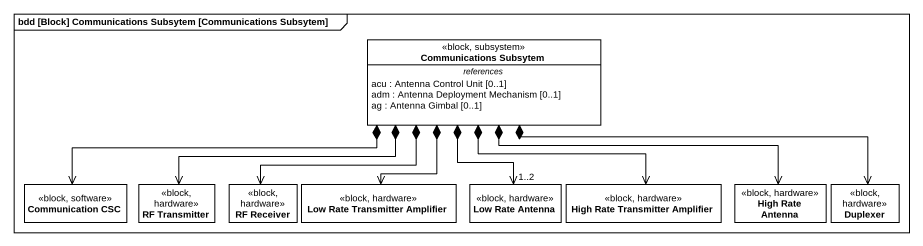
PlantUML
@startuml
mainframe bdd [Block] Communications Subsytem [Communications Subsytem]
hide circle
hide empty members
class "Communications Subsytem" as Communications_Subsytem <<block, subsystem>> {
  -- references --
  acu : Antenna Control Unit [0..1]
  adm : Antenna Deployment Mechanism [0..1]
  ag : Antenna Gimbal [0..1]
}
class "Communication CSC" as Communication_CSC <<block, software>>
class "RF Transmitter" as RF_Transmitter <<block, hardware>>
class "RF Receiver" as RF_Receiver <<block, hardware>>
class "Low Rate Transmitter Amplifier" as Low_Rate_Transmitter <<block, hardware>>
class "Low Rate Antenna" as Low_Rate_Antenna <<block, hardware>>
class "High Rate Transmitter Amplifier" as High_Rate_Transmitter <<block, hardware>>
class "High Rate Antenna" as High_Rate_Antenna <<block, hardware>>
class Duplexer <<block, hardware>>
Communications_Subsytem *-left-> Communication_CSC
Communications_Subsytem *-left-> RF_Transmitter
Communications_Subsytem *-left-> RF_Receiver
Communications_Subsytem *--> Low_Rate_Transmitter
Communications_Subsytem *--> "1..2" Low_Rate_Antenna
Communications_Subsytem *--> High_Rate_Transmitter
Communications_Subsytem *-right-> High_Rate_Antenna
Communications_Subsytem *-right-> Duplexer
@enduml
